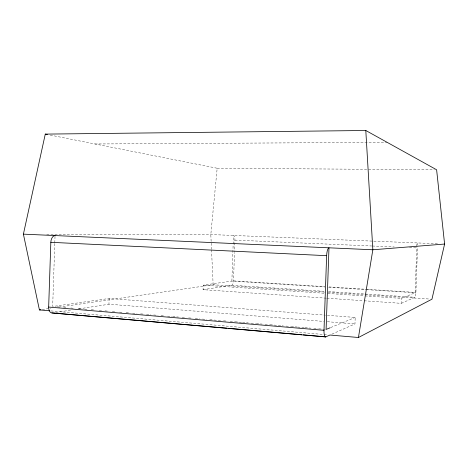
<?xml version="1.0" encoding="UTF-8"?>
<svg xmlns="http://www.w3.org/2000/svg" width="468" height="468" viewBox="0 0 468 468"><rect width="100%" height="100%" fill="white"/><g stroke="black" fill="none" stroke-linecap="round" stroke-linejoin="round"><path stroke-width="0.35" stroke-dasharray="2.34 1.75" d="M54.779 243.524L52.673 306.493L109.138 298.479L324.616 315.093M54.803 242.804L55.025 236.287M109.138 298.479L108.945 304.2L323.692 321.417M326.249 298.169L203.071 289.68L203.223 285.164L231.882 281.092L324.967 287.013M231.882 281.092L233.134 244.875M233.163 244.15L233.462 235.457A4.715 1.86 -87.5 0 1 234.93 240.107L234.526 251.755M203.071 289.68L231.736 285.24A4.159 1.632 -86.2 0 0 233.514 280.858L234.503 252.48M331.911 334.158L354.966 323.92L355.194 317.45L325.348 315.145M364.151 300.778L401.322 303.34L401.503 298.368L415.139 292.752L416.777 247.25M416.801 246.531L416.93 242.915A5.154 0.872 -87.7 0 1 417.462 245.056M401.322 303.34L414.976 297.279A4.545 0.76 -87.2 0 0 415.912 292.43L417.509 247.952A5.154 0.872 -87.7 0 0 417.532 246.73M50.246 135.1L217.17 168.24L210.816 234.538L211.489 249.093M330.73 327.53L355.194 317.45M56.02 312.39L71.23 310.085M78.893 308.851L109.138 304.218M42.301 309.506L50.948 308.254M58.88 307.102L213.145 284.749L324.552 292.108M94.945 143.974L387.118 142.325M46.736 234.199L210.816 234.538L438.048 243.775M217.17 168.24L434.427 169.755M234.93 240.107L371.686 245.987M372.411 246.016L394.237 246.952M409.512 247.607L417.509 247.952M233.514 280.858L324.716 286.644M329.092 286.925L415.912 292.43M328.6 287.247L366.415 289.651M367.146 289.698L415.139 292.752M231.736 285.24L324.81 291.353M328.448 291.593L364.806 293.98M365.531 294.027L414.976 297.279M328.191 292.348L429.092 299.011M203.223 285.164L324.962 293.272M327.875 293.465L364.326 295.893M365.052 295.94L401.503 298.368M326.98 298.215L363.42 300.725M327.325 321.709L354.966 323.92M57.037 306.862L59.945 307.102M63.584 307.412L67.216 307.716M70.855 308.02L74.488 308.324M78.127 308.628L81.034 308.874M84.673 309.178L88.306 309.483M91.213 309.728L94.852 310.032M99.216 310.401L102.123 310.641M105.031 310.887L108.67 311.191M112.302 311.495L115.941 311.805M119.574 312.109L123.213 312.413M126.12 312.659L129.759 312.963M132.666 313.203L137.03 313.572M140.663 313.876L143.577 314.122M146.484 314.367L150.848 314.73M153.756 314.976L158.12 315.344M161.027 315.584L164.66 315.888M167.573 316.134L171.931 316.503M172.663 316.561L178.478 317.052M182.116 317.357L185.749 317.661M188.662 317.907L192.295 318.211M195.203 318.456L199.567 318.819M202.474 319.065L206.838 319.428M209.746 319.673L213.385 319.977M214.11 320.042L220.656 320.592M223.564 320.832L227.202 321.136M230.11 321.381L234.474 321.75M235.199 321.808L241.745 322.358M242.471 322.423L248.292 322.908M251.199 323.154L255.563 323.517M256.288 323.581L262.109 324.067M265.017 324.312L269.381 324.675M270.106 324.739L283.193 325.839M286.106 326.079L290.464 326.448M291.195 326.506L297.01 326.997M297.742 327.056L304.282 327.606M305.013 327.67L310.828 328.156M313.735 328.401L318.1 328.764M318.825 328.829L325.371 329.378M50.93 310.916L323.382 334.468M324.108 334.532L327.752 334.848M211.524 249.818L213.145 284.749"/><path stroke-width="0.7" d="M226.957 328.203L52.457 312.94A6.511 3.919 -82.2 0 1 48.666 307.061L50.831 242.301A6.692 4.095 -86.5 0 1 55.048 235.562M49.491 310.793L39.417 309.921L23.4 234.146L45.279 134.111L365.8 130.502L436.615 169.773L444.6 244.044L431.946 299.198L358.435 337.498L329.934 335.035L325.839 336.855A7.482 2.036 -85.9 0 1 323.996 330.303L326.635 255.686A7.704 2.124 -87.4 0 1 328.986 247.812L326.097 329.437L330.069 327.805M358.435 337.498L372.844 249.772L365.8 130.502M39.417 309.921L40.856 309.717M444.6 244.044L372.844 249.772L23.4 234.146M50.831 242.301L326.635 255.686M48.666 307.061L323.996 330.303M228.407 328.331L301.842 334.755M303.299 334.883L325.839 336.855M51.942 312.963L325.564 336.913M45.279 134.111L47.408 134.532"/></g></svg>
